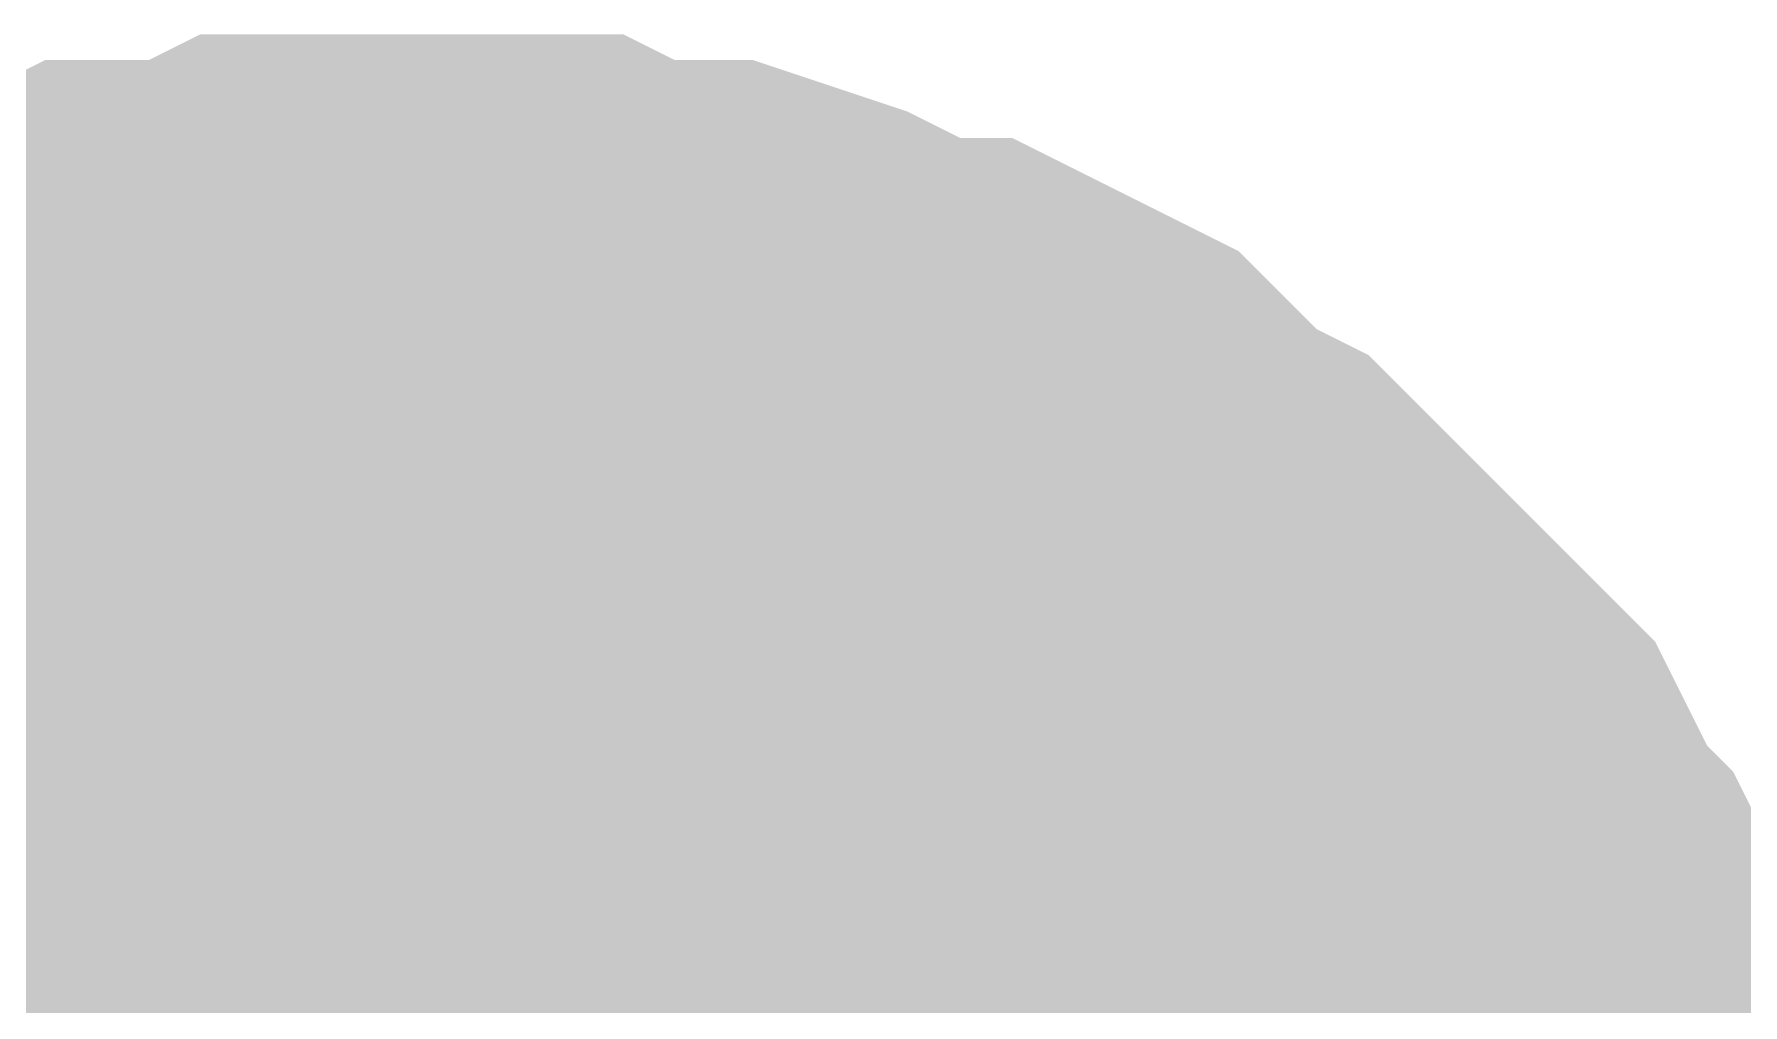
# Model space of a CAD drawing. Header units: inches. Extents: x 0 to 432, y 0 to 280.
# Drawn here: x 337.657 to 338.398, y 172.951 to 173.371 of the extents above; entities that cross this region are included whole.
import ezdxf

# ---------------------------------------------------------------- set-up
doc = ezdxf.new("R2010")
doc.units = ezdxf.units.IN
doc.layers.add('Sheet', color=255, linetype='Continuous')

msp = doc.modelspace()

# ---------------------------------------------------------------- linework, layer by layer
at = {"layer": 'Sheet'}
for points in [[(337.49537, 173.10896, 0.29972, 0.29972, 0), (337.51783, 173.12019, 0.29972, 0.29972, 0), (337.54029, 173.13142, 0.29972, 0.29972, 0), (337.56275, 173.15388, 0.29972, 0.29972, 0), (337.57398, 173.16511, 0.29972, 0.29972, 0), (337.59644, 173.17634, 0.29972, 0.29972, 0), (337.6189, 173.17634, 0.29972, 0.29972, 0), (337.64136, 173.18757, 0.29972, 0.29972, 0), (337.67506, 173.1988, 0.29972, 0.29972, 0), (337.69752, 173.21003, 0.29972, 0.29972, 0), (337.71998, 173.21003, 0.29972, 0.29972, 0), (337.74244, 173.21003, 0.29972, 0.29972, 0), (337.7649, 173.22126, 0.29972, 0.29972, 0), (337.7986, 173.22126, 0.29972, 0.29972, 0), (337.82106, 173.22126, 0.29972, 0.29972, 0)], [(337.49537, 173.10896, 0.29972, 0.29972, 0), (337.51783, 173.12019, 0.29972, 0.29972, 0), (337.54029, 173.13142, 0.29972, 0.29972, 0), (337.56275, 173.15388, 0.29972, 0.29972, 0), (337.57398, 173.16511, 0.29972, 0.29972, 0), (337.59644, 173.17634, 0.29972, 0.29972, 0), (337.6189, 173.17634, 0.29972, 0.29972, 0), (337.64136, 173.18757, 0.29972, 0.29972, 0), (337.67506, 173.1988, 0.29972, 0.29972, 0), (337.69752, 173.21003, 0.29972, 0.29972, 0), (337.71998, 173.21003, 0.29972, 0.29972, 0), (337.74244, 173.21003, 0.29972, 0.29972, 0), (337.7649, 173.22126, 0.29972, 0.29972, 0), (337.7986, 173.22126, 0.29972, 0.29972, 0), (337.82106, 173.22126, 0.29972, 0.29972, 0)], [(337.49537, 173.10896, 0.29972, 0.29972, 0), (337.51783, 173.12019, 0.29972, 0.29972, 0), (337.54029, 173.13142, 0.29972, 0.29972, 0), (337.56275, 173.15388, 0.29972, 0.29972, 0), (337.57398, 173.16511, 0.29972, 0.29972, 0), (337.59644, 173.17634, 0.29972, 0.29972, 0), (337.6189, 173.17634, 0.29972, 0.29972, 0), (337.64136, 173.18757, 0.29972, 0.29972, 0), (337.67506, 173.1988, 0.29972, 0.29972, 0), (337.69752, 173.21003, 0.29972, 0.29972, 0), (337.71998, 173.21003, 0.29972, 0.29972, 0), (337.74244, 173.21003, 0.29972, 0.29972, 0), (337.7649, 173.22126, 0.29972, 0.29972, 0), (337.7986, 173.22126, 0.29972, 0.29972, 0), (337.82106, 173.22126, 0.29972, 0.29972, 0)], [(337.49537, 173.10896, 0.29972, 0.29972, 0), (337.51783, 173.12019, 0.29972, 0.29972, 0), (337.54029, 173.13142, 0.29972, 0.29972, 0), (337.56275, 173.15388, 0.29972, 0.29972, 0), (337.57398, 173.16511, 0.29972, 0.29972, 0), (337.59644, 173.17634, 0.29972, 0.29972, 0), (337.6189, 173.17634, 0.29972, 0.29972, 0), (337.64136, 173.18757, 0.29972, 0.29972, 0), (337.67506, 173.1988, 0.29972, 0.29972, 0), (337.69752, 173.21003, 0.29972, 0.29972, 0), (337.71998, 173.21003, 0.29972, 0.29972, 0), (337.74244, 173.21003, 0.29972, 0.29972, 0), (337.7649, 173.22126, 0.29972, 0.29972, 0), (337.7986, 173.22126, 0.29972, 0.29972, 0), (337.82106, 173.22126, 0.29972, 0.29972, 0)], [(337.49537, 173.10896, 0.29972, 0.29972, 0), (337.51783, 173.12019, 0.29972, 0.29972, 0), (337.54029, 173.13142, 0.29972, 0.29972, 0), (337.56275, 173.15388, 0.29972, 0.29972, 0), (337.57398, 173.16511, 0.29972, 0.29972, 0), (337.59644, 173.17634, 0.29972, 0.29972, 0), (337.6189, 173.17634, 0.29972, 0.29972, 0), (337.64136, 173.18757, 0.29972, 0.29972, 0), (337.67506, 173.1988, 0.29972, 0.29972, 0), (337.69752, 173.21003, 0.29972, 0.29972, 0), (337.71998, 173.21003, 0.29972, 0.29972, 0), (337.74244, 173.21003, 0.29972, 0.29972, 0), (337.7649, 173.22126, 0.29972, 0.29972, 0), (337.7986, 173.22126, 0.29972, 0.29972, 0), (337.82106, 173.22126, 0.29972, 0.29972, 0)], [(337.49537, 173.10896, 0.29972, 0.29972, 0), (337.51783, 173.12019, 0.29972, 0.29972, 0), (337.54029, 173.13142, 0.29972, 0.29972, 0), (337.56275, 173.15388, 0.29972, 0.29972, 0), (337.57398, 173.16511, 0.29972, 0.29972, 0), (337.59644, 173.17634, 0.29972, 0.29972, 0), (337.6189, 173.17634, 0.29972, 0.29972, 0), (337.64136, 173.18757, 0.29972, 0.29972, 0), (337.67506, 173.1988, 0.29972, 0.29972, 0), (337.69752, 173.21003, 0.29972, 0.29972, 0), (337.71998, 173.21003, 0.29972, 0.29972, 0), (337.74244, 173.21003, 0.29972, 0.29972, 0), (337.7649, 173.22126, 0.29972, 0.29972, 0), (337.7986, 173.22126, 0.29972, 0.29972, 0), (337.82106, 173.22126, 0.29972, 0.29972, 0)], [(337.49537, 173.10896, 0.29972, 0.29972, 0), (337.51783, 173.12019, 0.29972, 0.29972, 0), (337.54029, 173.13142, 0.29972, 0.29972, 0), (337.56275, 173.15388, 0.29972, 0.29972, 0), (337.57398, 173.16511, 0.29972, 0.29972, 0), (337.59644, 173.17634, 0.29972, 0.29972, 0), (337.6189, 173.17634, 0.29972, 0.29972, 0), (337.64136, 173.18757, 0.29972, 0.29972, 0), (337.67506, 173.1988, 0.29972, 0.29972, 0), (337.69752, 173.21003, 0.29972, 0.29972, 0), (337.71998, 173.21003, 0.29972, 0.29972, 0), (337.74244, 173.21003, 0.29972, 0.29972, 0), (337.7649, 173.22126, 0.29972, 0.29972, 0), (337.7986, 173.22126, 0.29972, 0.29972, 0), (337.82106, 173.22126, 0.29972, 0.29972, 0)], [(337.82106, 173.22126, 0.29972, 0.29972, 0), (337.82106, 173.22126, 0.29972, 0.29972, 0)], [(337.82106, 173.22126, 0.29972, 0.29972, 0), (337.84352, 173.22126, 0.29972, 0.29972, 0), (337.87721, 173.22126, 0.29972, 0.29972, 0), (337.89967, 173.21003, 0.29972, 0.29972, 0), (337.92213, 173.21003, 0.29972, 0.29972, 0), (337.9446, 173.21003, 0.29972, 0.29972, 0), (337.97829, 173.1988, 0.29972, 0.29972, 0), (338.00075, 173.18757, 0.29972, 0.29972, 0), (338.02321, 173.17634, 0.29972, 0.29972, 0), (338.04567, 173.17634, 0.29972, 0.29972, 0), (338.06813, 173.16511, 0.29972, 0.29972, 0), (338.0906, 173.15388, 0.29972, 0.29972, 0), (338.11306, 173.13142, 0.29972, 0.29972, 0), (338.12429, 173.12019, 0.29972, 0.29972, 0), (338.14675, 173.10896, 0.29972, 0.29972, 0), (338.16921, 173.0865, 0.29972, 0.29972, 0), (338.18044, 173.07527, 0.29972, 0.29972, 0), (338.2029, 173.05281, 0.29972, 0.29972, 0), (338.21413, 173.04158, 0.29972, 0.29972, 0), (338.23659, 173.01912, 0.29972, 0.29972, 0), (338.24783, 172.99666, 0.29972, 0.29972, 0), (338.25906, 172.9742, 0.29972, 0.29972, 0), (338.27029, 172.96297, 0.29972, 0.29972, 0), (338.28152, 172.94051, 0.29972, 0.29972, 0), (338.29275, 172.91805, 0.29972, 0.29972, 0), (338.30398, 172.89559, 0.29972, 0.29972, 0), (338.31521, 172.86191, 0.29972, 0.29972, 0), (338.32644, 172.83945, 0.29972, 0.29972, 0), (338.32644, 172.81699, 0.29972, 0.29972, 0), (338.32644, 172.79453, 0.29972, 0.29972, 0)], [(337.82106, 173.22126, 0.29972, 0.29972, 0), (337.82106, 173.22126, 0.29972, 0.29972, 0)], [(337.82106, 173.22126, 0.29972, 0.29972, 0), (337.84352, 173.22126, 0.29972, 0.29972, 0), (337.87721, 173.22126, 0.29972, 0.29972, 0), (337.89967, 173.21003, 0.29972, 0.29972, 0), (337.92213, 173.21003, 0.29972, 0.29972, 0), (337.9446, 173.21003, 0.29972, 0.29972, 0), (337.97829, 173.1988, 0.29972, 0.29972, 0), (338.00075, 173.18757, 0.29972, 0.29972, 0), (338.02321, 173.17634, 0.29972, 0.29972, 0), (338.04567, 173.17634, 0.29972, 0.29972, 0), (338.06813, 173.16511, 0.29972, 0.29972, 0), (338.0906, 173.15388, 0.29972, 0.29972, 0), (338.11306, 173.13142, 0.29972, 0.29972, 0), (338.12429, 173.12019, 0.29972, 0.29972, 0), (338.14675, 173.10896, 0.29972, 0.29972, 0), (338.16921, 173.0865, 0.29972, 0.29972, 0), (338.18044, 173.07527, 0.29972, 0.29972, 0), (338.2029, 173.05281, 0.29972, 0.29972, 0), (338.21413, 173.04158, 0.29972, 0.29972, 0), (338.23659, 173.01912, 0.29972, 0.29972, 0), (338.24783, 172.99666, 0.29972, 0.29972, 0), (338.25906, 172.9742, 0.29972, 0.29972, 0), (338.27029, 172.96297, 0.29972, 0.29972, 0), (338.28152, 172.94051, 0.29972, 0.29972, 0), (338.29275, 172.91805, 0.29972, 0.29972, 0), (338.30398, 172.89559, 0.29972, 0.29972, 0), (338.31521, 172.86191, 0.29972, 0.29972, 0), (338.32644, 172.83945, 0.29972, 0.29972, 0), (338.32644, 172.81699, 0.29972, 0.29972, 0), (338.32644, 172.79453, 0.29972, 0.29972, 0)], [(337.82106, 173.22126, 0.29972, 0.29972, 0), (337.82106, 173.22126, 0.29972, 0.29972, 0)], [(337.82106, 173.22126, 0.29972, 0.29972, 0), (337.84352, 173.22126, 0.29972, 0.29972, 0), (337.87721, 173.22126, 0.29972, 0.29972, 0), (337.89967, 173.21003, 0.29972, 0.29972, 0), (337.92213, 173.21003, 0.29972, 0.29972, 0), (337.9446, 173.21003, 0.29972, 0.29972, 0), (337.97829, 173.1988, 0.29972, 0.29972, 0), (338.00075, 173.18757, 0.29972, 0.29972, 0), (338.02321, 173.17634, 0.29972, 0.29972, 0), (338.04567, 173.17634, 0.29972, 0.29972, 0), (338.06813, 173.16511, 0.29972, 0.29972, 0), (338.0906, 173.15388, 0.29972, 0.29972, 0), (338.11306, 173.13142, 0.29972, 0.29972, 0), (338.12429, 173.12019, 0.29972, 0.29972, 0), (338.14675, 173.10896, 0.29972, 0.29972, 0), (338.16921, 173.0865, 0.29972, 0.29972, 0), (338.18044, 173.07527, 0.29972, 0.29972, 0), (338.2029, 173.05281, 0.29972, 0.29972, 0), (338.21413, 173.04158, 0.29972, 0.29972, 0), (338.23659, 173.01912, 0.29972, 0.29972, 0), (338.24783, 172.99666, 0.29972, 0.29972, 0), (338.25906, 172.9742, 0.29972, 0.29972, 0), (338.27029, 172.96297, 0.29972, 0.29972, 0), (338.28152, 172.94051, 0.29972, 0.29972, 0), (338.29275, 172.91805, 0.29972, 0.29972, 0), (338.30398, 172.89559, 0.29972, 0.29972, 0), (338.31521, 172.86191, 0.29972, 0.29972, 0), (338.32644, 172.83945, 0.29972, 0.29972, 0), (338.32644, 172.81699, 0.29972, 0.29972, 0), (338.32644, 172.79453, 0.29972, 0.29972, 0)], [(337.82106, 173.22126, 0.29972, 0.29972, 0), (337.82106, 173.22126, 0.29972, 0.29972, 0)], [(337.82106, 173.22126, 0.29972, 0.29972, 0), (337.84352, 173.22126, 0.29972, 0.29972, 0), (337.87721, 173.22126, 0.29972, 0.29972, 0), (337.89967, 173.21003, 0.29972, 0.29972, 0), (337.92213, 173.21003, 0.29972, 0.29972, 0), (337.9446, 173.21003, 0.29972, 0.29972, 0), (337.97829, 173.1988, 0.29972, 0.29972, 0), (338.00075, 173.18757, 0.29972, 0.29972, 0), (338.02321, 173.17634, 0.29972, 0.29972, 0), (338.04567, 173.17634, 0.29972, 0.29972, 0), (338.06813, 173.16511, 0.29972, 0.29972, 0), (338.0906, 173.15388, 0.29972, 0.29972, 0), (338.11306, 173.13142, 0.29972, 0.29972, 0), (338.12429, 173.12019, 0.29972, 0.29972, 0), (338.14675, 173.10896, 0.29972, 0.29972, 0), (338.16921, 173.0865, 0.29972, 0.29972, 0), (338.18044, 173.07527, 0.29972, 0.29972, 0), (338.2029, 173.05281, 0.29972, 0.29972, 0), (338.21413, 173.04158, 0.29972, 0.29972, 0), (338.23659, 173.01912, 0.29972, 0.29972, 0), (338.24783, 172.99666, 0.29972, 0.29972, 0), (338.25906, 172.9742, 0.29972, 0.29972, 0), (338.27029, 172.96297, 0.29972, 0.29972, 0), (338.28152, 172.94051, 0.29972, 0.29972, 0), (338.29275, 172.91805, 0.29972, 0.29972, 0), (338.30398, 172.89559, 0.29972, 0.29972, 0), (338.31521, 172.86191, 0.29972, 0.29972, 0), (338.32644, 172.83945, 0.29972, 0.29972, 0), (338.32644, 172.81699, 0.29972, 0.29972, 0), (338.32644, 172.79453, 0.29972, 0.29972, 0)], [(337.82106, 173.22126, 0.29972, 0.29972, 0), (337.82106, 173.22126, 0.29972, 0.29972, 0)], [(337.82106, 173.22126, 0.29972, 0.29972, 0), (337.84352, 173.22126, 0.29972, 0.29972, 0), (337.87721, 173.22126, 0.29972, 0.29972, 0), (337.89967, 173.21003, 0.29972, 0.29972, 0), (337.92213, 173.21003, 0.29972, 0.29972, 0), (337.9446, 173.21003, 0.29972, 0.29972, 0), (337.97829, 173.1988, 0.29972, 0.29972, 0), (338.00075, 173.18757, 0.29972, 0.29972, 0), (338.02321, 173.17634, 0.29972, 0.29972, 0), (338.04567, 173.17634, 0.29972, 0.29972, 0), (338.06813, 173.16511, 0.29972, 0.29972, 0), (338.0906, 173.15388, 0.29972, 0.29972, 0), (338.11306, 173.13142, 0.29972, 0.29972, 0), (338.12429, 173.12019, 0.29972, 0.29972, 0), (338.14675, 173.10896, 0.29972, 0.29972, 0), (338.16921, 173.0865, 0.29972, 0.29972, 0), (338.18044, 173.07527, 0.29972, 0.29972, 0), (338.2029, 173.05281, 0.29972, 0.29972, 0), (338.21413, 173.04158, 0.29972, 0.29972, 0), (338.23659, 173.01912, 0.29972, 0.29972, 0), (338.24783, 172.99666, 0.29972, 0.29972, 0), (338.25906, 172.9742, 0.29972, 0.29972, 0), (338.27029, 172.96297, 0.29972, 0.29972, 0), (338.28152, 172.94051, 0.29972, 0.29972, 0), (338.29275, 172.91805, 0.29972, 0.29972, 0), (338.30398, 172.89559, 0.29972, 0.29972, 0), (338.31521, 172.86191, 0.29972, 0.29972, 0), (338.32644, 172.83945, 0.29972, 0.29972, 0), (338.32644, 172.81699, 0.29972, 0.29972, 0), (338.32644, 172.79453, 0.29972, 0.29972, 0)], [(337.82106, 173.22126, 0.29972, 0.29972, 0), (337.82106, 173.22126, 0.29972, 0.29972, 0)], [(337.82106, 173.22126, 0.29972, 0.29972, 0), (337.84352, 173.22126, 0.29972, 0.29972, 0), (337.87721, 173.22126, 0.29972, 0.29972, 0), (337.89967, 173.21003, 0.29972, 0.29972, 0), (337.92213, 173.21003, 0.29972, 0.29972, 0), (337.9446, 173.21003, 0.29972, 0.29972, 0), (337.97829, 173.1988, 0.29972, 0.29972, 0), (338.00075, 173.18757, 0.29972, 0.29972, 0), (338.02321, 173.17634, 0.29972, 0.29972, 0), (338.04567, 173.17634, 0.29972, 0.29972, 0), (338.06813, 173.16511, 0.29972, 0.29972, 0), (338.0906, 173.15388, 0.29972, 0.29972, 0), (338.11306, 173.13142, 0.29972, 0.29972, 0), (338.12429, 173.12019, 0.29972, 0.29972, 0), (338.14675, 173.10896, 0.29972, 0.29972, 0), (338.16921, 173.0865, 0.29972, 0.29972, 0), (338.18044, 173.07527, 0.29972, 0.29972, 0), (338.2029, 173.05281, 0.29972, 0.29972, 0), (338.21413, 173.04158, 0.29972, 0.29972, 0), (338.23659, 173.01912, 0.29972, 0.29972, 0), (338.24783, 172.99666, 0.29972, 0.29972, 0), (338.25906, 172.9742, 0.29972, 0.29972, 0), (338.27029, 172.96297, 0.29972, 0.29972, 0), (338.28152, 172.94051, 0.29972, 0.29972, 0), (338.29275, 172.91805, 0.29972, 0.29972, 0), (338.30398, 172.89559, 0.29972, 0.29972, 0), (338.31521, 172.86191, 0.29972, 0.29972, 0), (338.32644, 172.83945, 0.29972, 0.29972, 0), (338.32644, 172.81699, 0.29972, 0.29972, 0), (338.32644, 172.79453, 0.29972, 0.29972, 0)], [(337.82106, 173.22126, 0.29972, 0.29972, 0), (337.82106, 173.22126, 0.29972, 0.29972, 0)], [(337.82106, 173.22126, 0.29972, 0.29972, 0), (337.84352, 173.22126, 0.29972, 0.29972, 0), (337.87721, 173.22126, 0.29972, 0.29972, 0), (337.89967, 173.21003, 0.29972, 0.29972, 0), (337.92213, 173.21003, 0.29972, 0.29972, 0), (337.9446, 173.21003, 0.29972, 0.29972, 0), (337.97829, 173.1988, 0.29972, 0.29972, 0), (338.00075, 173.18757, 0.29972, 0.29972, 0), (338.02321, 173.17634, 0.29972, 0.29972, 0), (338.04567, 173.17634, 0.29972, 0.29972, 0), (338.06813, 173.16511, 0.29972, 0.29972, 0), (338.0906, 173.15388, 0.29972, 0.29972, 0), (338.11306, 173.13142, 0.29972, 0.29972, 0), (338.12429, 173.12019, 0.29972, 0.29972, 0), (338.14675, 173.10896, 0.29972, 0.29972, 0), (338.16921, 173.0865, 0.29972, 0.29972, 0), (338.18044, 173.07527, 0.29972, 0.29972, 0), (338.2029, 173.05281, 0.29972, 0.29972, 0), (338.21413, 173.04158, 0.29972, 0.29972, 0), (338.23659, 173.01912, 0.29972, 0.29972, 0), (338.24783, 172.99666, 0.29972, 0.29972, 0), (338.25906, 172.9742, 0.29972, 0.29972, 0), (338.27029, 172.96297, 0.29972, 0.29972, 0), (338.28152, 172.94051, 0.29972, 0.29972, 0), (338.29275, 172.91805, 0.29972, 0.29972, 0), (338.30398, 172.89559, 0.29972, 0.29972, 0), (338.31521, 172.86191, 0.29972, 0.29972, 0), (338.32644, 172.83945, 0.29972, 0.29972, 0), (338.32644, 172.81699, 0.29972, 0.29972, 0), (338.32644, 172.79453, 0.29972, 0.29972, 0)], [(337.59644, 173.17634, 0.09906, 0.09906, 0), (337.6189, 173.17634, 0.09906, 0.09906, 0), (337.64136, 173.18757, 0.09906, 0.09906, 0), (337.67506, 173.1988, 0.09906, 0.09906, 0), (337.69752, 173.21003, 0.09906, 0.09906, 0), (337.71998, 173.21003, 0.09906, 0.09906, 0), (337.74244, 173.21003, 0.09906, 0.09906, 0), (337.7649, 173.22126, 0.09906, 0.09906, 0), (337.7986, 173.22126, 0.09906, 0.09906, 0), (337.82106, 173.22126, 0.09906, 0.09906, 0)], [(337.59644, 173.17634, 0.09906, 0.09906, 0), (337.6189, 173.17634, 0.09906, 0.09906, 0), (337.64136, 173.18757, 0.09906, 0.09906, 0), (337.67506, 173.1988, 0.09906, 0.09906, 0), (337.69752, 173.21003, 0.09906, 0.09906, 0), (337.71998, 173.21003, 0.09906, 0.09906, 0), (337.74244, 173.21003, 0.09906, 0.09906, 0), (337.7649, 173.22126, 0.09906, 0.09906, 0), (337.7986, 173.22126, 0.09906, 0.09906, 0), (337.82106, 173.22126, 0.09906, 0.09906, 0)], [(337.59644, 173.17634, 0.09906, 0.09906, 0), (337.6189, 173.17634, 0.09906, 0.09906, 0), (337.64136, 173.18757, 0.09906, 0.09906, 0), (337.67506, 173.1988, 0.09906, 0.09906, 0), (337.69752, 173.21003, 0.09906, 0.09906, 0), (337.71998, 173.21003, 0.09906, 0.09906, 0), (337.74244, 173.21003, 0.09906, 0.09906, 0), (337.7649, 173.22126, 0.09906, 0.09906, 0), (337.7986, 173.22126, 0.09906, 0.09906, 0), (337.82106, 173.22126, 0.09906, 0.09906, 0)], [(337.59644, 173.17634, 0.09906, 0.09906, 0), (337.6189, 173.17634, 0.09906, 0.09906, 0), (337.64136, 173.18757, 0.09906, 0.09906, 0), (337.67506, 173.1988, 0.09906, 0.09906, 0), (337.69752, 173.21003, 0.09906, 0.09906, 0), (337.71998, 173.21003, 0.09906, 0.09906, 0), (337.74244, 173.21003, 0.09906, 0.09906, 0), (337.7649, 173.22126, 0.09906, 0.09906, 0), (337.7986, 173.22126, 0.09906, 0.09906, 0), (337.82106, 173.22126, 0.09906, 0.09906, 0)], [(337.59644, 173.17634, 0.09906, 0.09906, 0), (337.6189, 173.17634, 0.09906, 0.09906, 0), (337.64136, 173.18757, 0.09906, 0.09906, 0), (337.67506, 173.1988, 0.09906, 0.09906, 0), (337.69752, 173.21003, 0.09906, 0.09906, 0), (337.71998, 173.21003, 0.09906, 0.09906, 0), (337.74244, 173.21003, 0.09906, 0.09906, 0), (337.7649, 173.22126, 0.09906, 0.09906, 0), (337.7986, 173.22126, 0.09906, 0.09906, 0), (337.82106, 173.22126, 0.09906, 0.09906, 0)], [(337.59644, 173.17634, 0.09906, 0.09906, 0), (337.6189, 173.17634, 0.09906, 0.09906, 0), (337.64136, 173.18757, 0.09906, 0.09906, 0), (337.67506, 173.1988, 0.09906, 0.09906, 0), (337.69752, 173.21003, 0.09906, 0.09906, 0), (337.71998, 173.21003, 0.09906, 0.09906, 0), (337.74244, 173.21003, 0.09906, 0.09906, 0), (337.7649, 173.22126, 0.09906, 0.09906, 0), (337.7986, 173.22126, 0.09906, 0.09906, 0), (337.82106, 173.22126, 0.09906, 0.09906, 0)], [(337.59644, 173.17634, 0.09906, 0.09906, 0), (337.6189, 173.17634, 0.09906, 0.09906, 0), (337.64136, 173.18757, 0.09906, 0.09906, 0), (337.67506, 173.1988, 0.09906, 0.09906, 0), (337.69752, 173.21003, 0.09906, 0.09906, 0), (337.71998, 173.21003, 0.09906, 0.09906, 0), (337.74244, 173.21003, 0.09906, 0.09906, 0), (337.7649, 173.22126, 0.09906, 0.09906, 0), (337.7986, 173.22126, 0.09906, 0.09906, 0), (337.82106, 173.22126, 0.09906, 0.09906, 0)], [(337.82106, 173.22126, 0.09906, 0.09906, 0), (337.82106, 173.22126, 0.09906, 0.09906, 0)], [(337.82106, 173.22126, 0.09906, 0.09906, 0), (337.84352, 173.22126, 0.09906, 0.09906, 0), (337.87721, 173.22126, 0.09906, 0.09906, 0), (337.89967, 173.21003, 0.09906, 0.09906, 0), (337.92213, 173.21003, 0.09906, 0.09906, 0), (337.9446, 173.21003, 0.09906, 0.09906, 0), (337.97829, 173.1988, 0.09906, 0.09906, 0), (338.00075, 173.18757, 0.09906, 0.09906, 0), (338.02321, 173.17634, 0.09906, 0.09906, 0), (338.04567, 173.17634, 0.09906, 0.09906, 0), (338.06813, 173.16511, 0.09906, 0.09906, 0), (338.0906, 173.15388, 0.09906, 0.09906, 0), (338.11306, 173.13142, 0.09906, 0.09906, 0), (338.12429, 173.12019, 0.09906, 0.09906, 0), (338.14675, 173.10896, 0.09906, 0.09906, 0), (338.16921, 173.0865, 0.09906, 0.09906, 0), (338.18044, 173.07527, 0.09906, 0.09906, 0), (338.2029, 173.05281, 0.09906, 0.09906, 0), (338.21413, 173.04158, 0.09906, 0.09906, 0), (338.23659, 173.01912, 0.09906, 0.09906, 0), (338.24783, 172.99666, 0.09906, 0.09906, 0), (338.25906, 172.9742, 0.09906, 0.09906, 0), (338.27029, 172.96297, 0.09906, 0.09906, 0), (338.28152, 172.94051, 0.09906, 0.09906, 0), (338.29275, 172.91805, 0.09906, 0.09906, 0), (338.30398, 172.89559, 0.09906, 0.09906, 0)], [(337.82106, 173.22126, 0.09906, 0.09906, 0), (337.82106, 173.22126, 0.09906, 0.09906, 0)], [(337.82106, 173.22126, 0.09906, 0.09906, 0), (337.84352, 173.22126, 0.09906, 0.09906, 0), (337.87721, 173.22126, 0.09906, 0.09906, 0), (337.89967, 173.21003, 0.09906, 0.09906, 0), (337.92213, 173.21003, 0.09906, 0.09906, 0), (337.9446, 173.21003, 0.09906, 0.09906, 0), (337.97829, 173.1988, 0.09906, 0.09906, 0), (338.00075, 173.18757, 0.09906, 0.09906, 0), (338.02321, 173.17634, 0.09906, 0.09906, 0), (338.04567, 173.17634, 0.09906, 0.09906, 0), (338.06813, 173.16511, 0.09906, 0.09906, 0), (338.0906, 173.15388, 0.09906, 0.09906, 0), (338.11306, 173.13142, 0.09906, 0.09906, 0), (338.12429, 173.12019, 0.09906, 0.09906, 0), (338.14675, 173.10896, 0.09906, 0.09906, 0), (338.16921, 173.0865, 0.09906, 0.09906, 0), (338.18044, 173.07527, 0.09906, 0.09906, 0), (338.2029, 173.05281, 0.09906, 0.09906, 0), (338.21413, 173.04158, 0.09906, 0.09906, 0), (338.23659, 173.01912, 0.09906, 0.09906, 0), (338.24783, 172.99666, 0.09906, 0.09906, 0), (338.25906, 172.9742, 0.09906, 0.09906, 0), (338.27029, 172.96297, 0.09906, 0.09906, 0), (338.28152, 172.94051, 0.09906, 0.09906, 0), (338.29275, 172.91805, 0.09906, 0.09906, 0), (338.30398, 172.89559, 0.09906, 0.09906, 0)], [(337.82106, 173.22126, 0.09906, 0.09906, 0), (337.82106, 173.22126, 0.09906, 0.09906, 0)], [(337.82106, 173.22126, 0.09906, 0.09906, 0), (337.84352, 173.22126, 0.09906, 0.09906, 0), (337.87721, 173.22126, 0.09906, 0.09906, 0), (337.89967, 173.21003, 0.09906, 0.09906, 0), (337.92213, 173.21003, 0.09906, 0.09906, 0), (337.9446, 173.21003, 0.09906, 0.09906, 0), (337.97829, 173.1988, 0.09906, 0.09906, 0), (338.00075, 173.18757, 0.09906, 0.09906, 0), (338.02321, 173.17634, 0.09906, 0.09906, 0), (338.04567, 173.17634, 0.09906, 0.09906, 0), (338.06813, 173.16511, 0.09906, 0.09906, 0), (338.0906, 173.15388, 0.09906, 0.09906, 0), (338.11306, 173.13142, 0.09906, 0.09906, 0), (338.12429, 173.12019, 0.09906, 0.09906, 0), (338.14675, 173.10896, 0.09906, 0.09906, 0), (338.16921, 173.0865, 0.09906, 0.09906, 0), (338.18044, 173.07527, 0.09906, 0.09906, 0), (338.2029, 173.05281, 0.09906, 0.09906, 0), (338.21413, 173.04158, 0.09906, 0.09906, 0), (338.23659, 173.01912, 0.09906, 0.09906, 0), (338.24783, 172.99666, 0.09906, 0.09906, 0), (338.25906, 172.9742, 0.09906, 0.09906, 0), (338.27029, 172.96297, 0.09906, 0.09906, 0), (338.28152, 172.94051, 0.09906, 0.09906, 0), (338.29275, 172.91805, 0.09906, 0.09906, 0), (338.30398, 172.89559, 0.09906, 0.09906, 0)], [(337.82106, 173.22126, 0.09906, 0.09906, 0), (337.82106, 173.22126, 0.09906, 0.09906, 0)], [(337.82106, 173.22126, 0.09906, 0.09906, 0), (337.84352, 173.22126, 0.09906, 0.09906, 0), (337.87721, 173.22126, 0.09906, 0.09906, 0), (337.89967, 173.21003, 0.09906, 0.09906, 0), (337.92213, 173.21003, 0.09906, 0.09906, 0), (337.9446, 173.21003, 0.09906, 0.09906, 0), (337.97829, 173.1988, 0.09906, 0.09906, 0), (338.00075, 173.18757, 0.09906, 0.09906, 0), (338.02321, 173.17634, 0.09906, 0.09906, 0), (338.04567, 173.17634, 0.09906, 0.09906, 0), (338.06813, 173.16511, 0.09906, 0.09906, 0), (338.0906, 173.15388, 0.09906, 0.09906, 0), (338.11306, 173.13142, 0.09906, 0.09906, 0), (338.12429, 173.12019, 0.09906, 0.09906, 0), (338.14675, 173.10896, 0.09906, 0.09906, 0), (338.16921, 173.0865, 0.09906, 0.09906, 0), (338.18044, 173.07527, 0.09906, 0.09906, 0), (338.2029, 173.05281, 0.09906, 0.09906, 0), (338.21413, 173.04158, 0.09906, 0.09906, 0), (338.23659, 173.01912, 0.09906, 0.09906, 0), (338.24783, 172.99666, 0.09906, 0.09906, 0), (338.25906, 172.9742, 0.09906, 0.09906, 0), (338.27029, 172.96297, 0.09906, 0.09906, 0), (338.28152, 172.94051, 0.09906, 0.09906, 0), (338.29275, 172.91805, 0.09906, 0.09906, 0), (338.30398, 172.89559, 0.09906, 0.09906, 0)], [(337.82106, 173.22126, 0.09906, 0.09906, 0), (337.82106, 173.22126, 0.09906, 0.09906, 0)], [(337.82106, 173.22126, 0.09906, 0.09906, 0), (337.84352, 173.22126, 0.09906, 0.09906, 0), (337.87721, 173.22126, 0.09906, 0.09906, 0), (337.89967, 173.21003, 0.09906, 0.09906, 0), (337.92213, 173.21003, 0.09906, 0.09906, 0), (337.9446, 173.21003, 0.09906, 0.09906, 0), (337.97829, 173.1988, 0.09906, 0.09906, 0), (338.00075, 173.18757, 0.09906, 0.09906, 0), (338.02321, 173.17634, 0.09906, 0.09906, 0), (338.04567, 173.17634, 0.09906, 0.09906, 0), (338.06813, 173.16511, 0.09906, 0.09906, 0), (338.0906, 173.15388, 0.09906, 0.09906, 0), (338.11306, 173.13142, 0.09906, 0.09906, 0), (338.12429, 173.12019, 0.09906, 0.09906, 0), (338.14675, 173.10896, 0.09906, 0.09906, 0), (338.16921, 173.0865, 0.09906, 0.09906, 0), (338.18044, 173.07527, 0.09906, 0.09906, 0), (338.2029, 173.05281, 0.09906, 0.09906, 0), (338.21413, 173.04158, 0.09906, 0.09906, 0), (338.23659, 173.01912, 0.09906, 0.09906, 0), (338.24783, 172.99666, 0.09906, 0.09906, 0), (338.25906, 172.9742, 0.09906, 0.09906, 0), (338.27029, 172.96297, 0.09906, 0.09906, 0), (338.28152, 172.94051, 0.09906, 0.09906, 0), (338.29275, 172.91805, 0.09906, 0.09906, 0), (338.30398, 172.89559, 0.09906, 0.09906, 0)], [(337.82106, 173.22126, 0.09906, 0.09906, 0), (337.82106, 173.22126, 0.09906, 0.09906, 0)], [(337.82106, 173.22126, 0.09906, 0.09906, 0), (337.84352, 173.22126, 0.09906, 0.09906, 0), (337.87721, 173.22126, 0.09906, 0.09906, 0), (337.89967, 173.21003, 0.09906, 0.09906, 0), (337.92213, 173.21003, 0.09906, 0.09906, 0), (337.9446, 173.21003, 0.09906, 0.09906, 0), (337.97829, 173.1988, 0.09906, 0.09906, 0), (338.00075, 173.18757, 0.09906, 0.09906, 0), (338.02321, 173.17634, 0.09906, 0.09906, 0), (338.04567, 173.17634, 0.09906, 0.09906, 0), (338.06813, 173.16511, 0.09906, 0.09906, 0), (338.0906, 173.15388, 0.09906, 0.09906, 0), (338.11306, 173.13142, 0.09906, 0.09906, 0), (338.12429, 173.12019, 0.09906, 0.09906, 0), (338.14675, 173.10896, 0.09906, 0.09906, 0), (338.16921, 173.0865, 0.09906, 0.09906, 0), (338.18044, 173.07527, 0.09906, 0.09906, 0), (338.2029, 173.05281, 0.09906, 0.09906, 0), (338.21413, 173.04158, 0.09906, 0.09906, 0), (338.23659, 173.01912, 0.09906, 0.09906, 0), (338.24783, 172.99666, 0.09906, 0.09906, 0), (338.25906, 172.9742, 0.09906, 0.09906, 0), (338.27029, 172.96297, 0.09906, 0.09906, 0), (338.28152, 172.94051, 0.09906, 0.09906, 0), (338.29275, 172.91805, 0.09906, 0.09906, 0), (338.30398, 172.89559, 0.09906, 0.09906, 0)], [(337.82106, 173.22126, 0.09906, 0.09906, 0), (337.82106, 173.22126, 0.09906, 0.09906, 0)], [(337.82106, 173.22126, 0.09906, 0.09906, 0), (337.84352, 173.22126, 0.09906, 0.09906, 0), (337.87721, 173.22126, 0.09906, 0.09906, 0), (337.89967, 173.21003, 0.09906, 0.09906, 0), (337.92213, 173.21003, 0.09906, 0.09906, 0), (337.9446, 173.21003, 0.09906, 0.09906, 0), (337.97829, 173.1988, 0.09906, 0.09906, 0), (338.00075, 173.18757, 0.09906, 0.09906, 0), (338.02321, 173.17634, 0.09906, 0.09906, 0), (338.04567, 173.17634, 0.09906, 0.09906, 0), (338.06813, 173.16511, 0.09906, 0.09906, 0), (338.0906, 173.15388, 0.09906, 0.09906, 0), (338.11306, 173.13142, 0.09906, 0.09906, 0), (338.12429, 173.12019, 0.09906, 0.09906, 0), (338.14675, 173.10896, 0.09906, 0.09906, 0), (338.16921, 173.0865, 0.09906, 0.09906, 0), (338.18044, 173.07527, 0.09906, 0.09906, 0), (338.2029, 173.05281, 0.09906, 0.09906, 0), (338.21413, 173.04158, 0.09906, 0.09906, 0), (338.23659, 173.01912, 0.09906, 0.09906, 0), (338.24783, 172.99666, 0.09906, 0.09906, 0), (338.25906, 172.9742, 0.09906, 0.09906, 0), (338.27029, 172.96297, 0.09906, 0.09906, 0), (338.28152, 172.94051, 0.09906, 0.09906, 0), (338.29275, 172.91805, 0.09906, 0.09906, 0), (338.30398, 172.89559, 0.09906, 0.09906, 0)]]:
    msp.add_lwpolyline(points, format="xyseb", dxfattribs=at)
msp.add_lwpolyline([(337.566, 172.72, 0.508, 0.508, 1), (338.074, 172.72, 0.508, 0.508, 1)], format="xyseb", close=True, dxfattribs=at)

doc.saveas('drawing.dxf')
